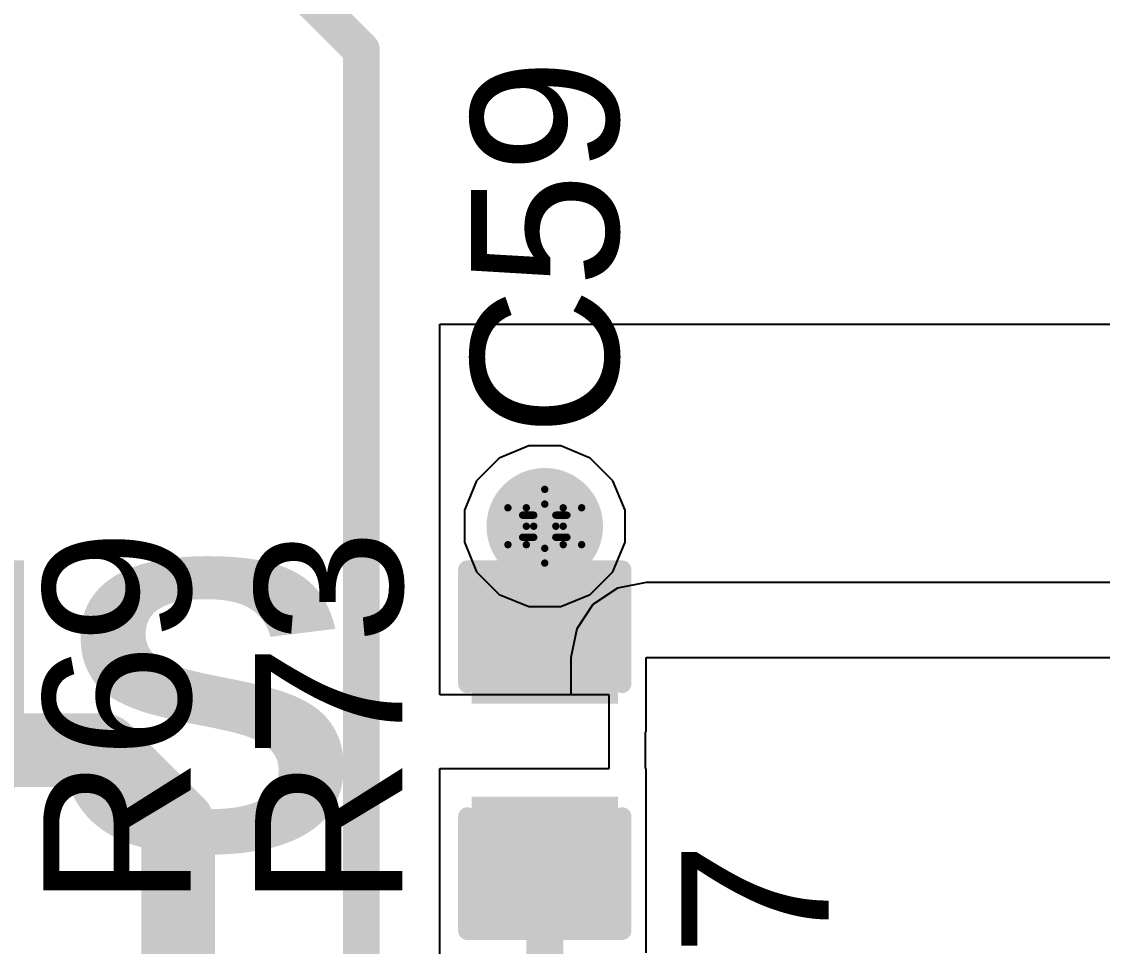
# Model space of a CAD drawing. Header units: inches. Extents: x -5 to 5328, y -4 to 5281.
# Drawn here: x 89.28 to 96.73, y 25 to 31.37 of the extents above; entities that cross this region are included whole.
import ezdxf

# ---------------------------------------------------------------- set-up
doc = ezdxf.new("R2010")
doc.units = ezdxf.units.IN
for name, color, linetype in [('Bottom Layer', 5, 'Continuous'), ('Bottom Solder', 6, 'Continuous'), ('Drill Drawing', 1, 'Continuous'), ('Layer 1', 16, 'Continuous'), ('Layer 2', 76, 'Continuous'), ('Top Layer', 1, 'Continuous'), ('Top Overlay', 2, 'Continuous'), ('Top Paste', 8, 'Continuous'), ('Top Solder', 216, 'Continuous'), ('Via Holes', 16, 'Continuous')]:
    doc.layers.add(name, color=color, linetype=linetype)
doc.styles.add('Arial', font='', dxfattribs={"height": 0.2})
doc.styles.add('Arial Black_Bold', font='', dxfattribs={"height": 0.2})
doc.styles.get('Arial').set_extended_font_data('Arial')
doc.styles.get('Arial Black_Bold').set_extended_font_data('Arial Black', bold=True)

# ---------------------------------------------------------------- blocks, each defined once
blk = doc.blocks.new('C___0603_152')
at = {"layer": 'Top Layer'}
for points in [[(-0.381, 0.4445), (-0.381, -0.4445), (-1.143, -0.4445), (-1.143, 0.4445)], [(1.143, 0.4445), (1.143, -0.4445), (0.381, -0.4445), (0.381, 0.4445)]]:
    blk.add_hatch(color=1, dxfattribs=at).paths.add_polyline_path(points)
at = {"layer": 'Top Paste'}
for points in [[(-0.381, 0.4445), (-0.381, -0.4445), (-1.143, -0.4445), (-1.143, 0.4445)], [(1.143, 0.4445), (1.143, -0.4445), (0.381, -0.4445), (0.381, 0.4445)]]:
    blk.add_hatch(color=8, dxfattribs=at).paths.add_polyline_path(points)
at = {"layer": 'Top Solder'}
for points in [[(-0.321, 0.5045), (-0.321, -0.5045), (-1.203, -0.5045), (-1.203, 0.5045)], [(1.203, 0.5045), (1.203, -0.5045), (0.321, -0.5045), (0.321, 0.5045)]]:
    blk.add_hatch(color=216, dxfattribs=at).paths.add_polyline_path(points)
at = {"layer": 'Top Overlay'}
for points in [[(-1.2446, -0.5334, 0.127, 0.127, 0), (-1.2446, 0.5334, 0.127, 0.127, 0)], [(-0.4572, 0.5334, 0.127, 0.127, 0), (-1.2446, 0.5334, 0.127, 0.127, 0)], [(1.2446, 0.5334, 0.127, 0.127, 0), (0.4572, 0.5334, 0.127, 0.127, 0)], [(1.2446, -0.5334, 0.127, 0.127, 0), (1.2446, 0.5334, 0.127, 0.127, 0)], [(-0.4572, -0.5334, 0.127, 0.127, 0), (-1.2446, -0.5334, 0.127, 0.127, 0)], [(1.2446, -0.5334, 0.127, 0.127, 0), (0.4572, -0.5334, 0.127, 0.127, 0)]]:
    blk.add_lwpolyline(points, format="xyseb", dxfattribs=at)
for points in [[(-1.2764, 0.5334, 0.0635, 0.0635, 1), (-1.2128, 0.5334, 0.0635, 0.0635, 1)], [(-1.2764, 0.5334, 0.0635, 0.0635, 1), (-1.2128, 0.5334, 0.0635, 0.0635, 1)], [(-0.4889, 0.5334, 0.0635, 0.0635, 1), (-0.4254, 0.5334, 0.0635, 0.0635, 1)], [(0.4254, 0.5334, 0.0635, 0.0635, 1), (0.4889, 0.5334, 0.0635, 0.0635, 1)], [(1.2128, 0.5334, 0.0635, 0.0635, 1), (1.2764, 0.5334, 0.0635, 0.0635, 1)], [(1.2128, 0.5334, 0.0635, 0.0635, 1), (1.2764, 0.5334, 0.0635, 0.0635, 1)], [(-1.2764, -0.5334, 0.0635, 0.0635, 1), (-1.2128, -0.5334, 0.0635, 0.0635, 1)], [(-1.2764, -0.5334, 0.0635, 0.0635, 1), (-1.2128, -0.5334, 0.0635, 0.0635, 1)], [(-0.4889, -0.5334, 0.0635, 0.0635, 1), (-0.4254, -0.5334, 0.0635, 0.0635, 1)], [(0.4254, -0.5334, 0.0635, 0.0635, 1), (0.4889, -0.5334, 0.0635, 0.0635, 1)], [(1.2128, -0.5334, 0.0635, 0.0635, 1), (1.2764, -0.5334, 0.0635, 0.0635, 1)], [(1.2128, -0.5334, 0.0635, 0.0635, 1), (1.2764, -0.5334, 0.0635, 0.0635, 1)]]:
    blk.add_lwpolyline(points, format="xyseb", close=True, dxfattribs=at)

msp = doc.modelspace()

# ---------------------------------------------------------------- hatches: boundary and pattern name
at = {"layer": 'Bottom Layer'}
h = msp.add_hatch(color=5, dxfattribs=at)
edge = h.paths.add_edge_path()
edge.add_arc((92.8864, 27.8962), 0.3, 0, 360)
at = {"layer": 'Bottom Solder'}
h = msp.add_hatch(color=6, dxfattribs=at)
edge = h.paths.add_edge_path()
edge.add_arc((92.8864, 27.8962), 0.4016, 0, 360)
at = {"layer": 'Layer 1'}
h = msp.add_hatch(color=16, dxfattribs=at)
edge = h.paths.add_edge_path()
edge.add_arc((92.8864, 27.8962), 0.3, 0, 360)
at = {"layer": 'Layer 2'}
h = msp.add_hatch(color=76, dxfattribs=at)
edge = h.paths.add_edge_path()
edge.add_arc((92.8864, 27.8962), 0.3, 0, 360)
at = {"layer": 'Top Layer'}
h = msp.add_hatch(color=1, dxfattribs=at)
edge = h.paths.add_edge_path()
edge.add_arc((92.8864, 27.8962), 0.3, 0, 360)
at = {"layer": 'Top Solder'}
h = msp.add_hatch(color=216, dxfattribs=at)
edge = h.paths.add_edge_path()
edge.add_arc((92.8864, 27.8962), 0.4016, 0, 360)
at = {"layer": 'Via Holes'}
h = msp.add_hatch(color=7, dxfattribs=at)
edge = h.paths.add_edge_path()
edge.add_arc((92.8864, 27.8962), 0.15, 0, 360)

# ---------------------------------------------------------------- linework, layer by layer
at = {"layer": 'Bottom Layer'}
for p, q in [((92.7762, 28.4502), (92.5726, 28.3658)), ((92.9966, 28.4502), (92.7762, 28.4502)), ((93.2002, 28.3658), (92.9966, 28.4502)), ((92.5726, 28.3658), (92.4167, 28.21)), ((93.356, 28.21), (93.2002, 28.3658)), ((92.4167, 28.21), (92.3324, 28.0063)), ((93.4404, 28.0063), (93.356, 28.21)), ((92.3324, 28.0063), (92.3324, 27.786)), ((93.4404, 27.786), (93.4404, 28.0063)), ((92.3324, 27.786), (92.4167, 27.5823)), ((93.356, 27.5823), (93.4404, 27.786)), ((92.4167, 27.5823), (92.5726, 27.4265)), ((93.2002, 27.4265), (93.356, 27.5823)), ((92.5726, 27.4265), (92.7762, 27.3422)), ((92.9966, 27.3422), (93.2002, 27.4265)), ((92.7762, 27.3422), (92.9966, 27.3422))]:
    msp.add_line(p, q, dxfattribs=at)
at = {"layer": 'Drill Drawing'}
for points in [[(92.7594, 28.0232, 0.0508, 0.0508, 0), (92.8864, 28.1502, 0.0508, 0.0508, 0)], [(92.8864, 28.1502, 0.0508, 0.0508, 0), (93.0134, 28.0232, 0.0508, 0.0508, 0)], [(92.6324, 28.0232, 0.0508, 0.0508, 0), (92.7594, 27.8962, 0.0508, 0.0508, 0)], [(92.6324, 28.0232, 0.0508, 0.0508, 0), (92.7594, 28.0232, 0.0508, 0.0508, 0)], [(92.8102, 27.9724, 0.0508, 0.0508, 0), (92.8864, 28.0486, 0.0508, 0.0508, 0)], [(92.8864, 28.0486, 0.0508, 0.0508, 0), (92.9626, 27.9724, 0.0508, 0.0508, 0)], [(93.0134, 28.0232, 0.0508, 0.0508, 0), (93.1404, 28.0232, 0.0508, 0.0508, 0)], [(93.0134, 27.8962, 0.0508, 0.0508, 0), (93.1404, 28.0232, 0.0508, 0.0508, 0)], [(92.734, 27.9724, 0.0508, 0.0508, 0), (92.8102, 27.8962, 0.0508, 0.0508, 0)], [(92.734, 27.9724, 0.0508, 0.0508, 0), (92.8102, 27.9724, 0.0508, 0.0508, 0)], [(92.9626, 27.9724, 0.0508, 0.0508, 0), (93.0388, 27.9724, 0.0508, 0.0508, 0)], [(92.9626, 27.8962, 0.0508, 0.0508, 0), (93.0388, 27.9724, 0.0508, 0.0508, 0)], [(92.6324, 27.7692, 0.0508, 0.0508, 0), (92.7594, 27.8962, 0.0508, 0.0508, 0)], [(92.734, 27.82, 0.0508, 0.0508, 0), (92.8102, 27.8962, 0.0508, 0.0508, 0)], [(92.9626, 27.8962, 0.0508, 0.0508, 0), (93.0388, 27.82, 0.0508, 0.0508, 0)], [(93.0134, 27.8962, 0.0508, 0.0508, 0), (93.1404, 27.7692, 0.0508, 0.0508, 0)], [(92.6324, 27.7692, 0.0508, 0.0508, 0), (92.7594, 27.7692, 0.0508, 0.0508, 0)], [(92.734, 27.82, 0.0508, 0.0508, 0), (92.8102, 27.82, 0.0508, 0.0508, 0)], [(92.7594, 27.7692, 0.0508, 0.0508, 0), (92.8864, 27.6422, 0.0508, 0.0508, 0)], [(92.8102, 27.82, 0.0508, 0.0508, 0), (92.8864, 27.7438, 0.0508, 0.0508, 0)], [(92.8864, 27.7438, 0.0508, 0.0508, 0), (92.9626, 27.82, 0.0508, 0.0508, 0)], [(92.8864, 27.6422, 0.0508, 0.0508, 0), (93.0134, 27.7692, 0.0508, 0.0508, 0)], [(92.9626, 27.82, 0.0508, 0.0508, 0), (93.0388, 27.82, 0.0508, 0.0508, 0)], [(93.0134, 27.7692, 0.0508, 0.0508, 0), (93.1404, 27.7692, 0.0508, 0.0508, 0)]]:
    msp.add_lwpolyline(points, format="xyseb", dxfattribs=at)
for points in [[(92.8737, 28.1502, 0.0254, 0.0254, 1), (92.8991, 28.1502, 0.0254, 0.0254, 1)], [(92.8737, 28.1502, 0.0254, 0.0254, 1), (92.8991, 28.1502, 0.0254, 0.0254, 1)], [(92.6197, 28.0232, 0.0254, 0.0254, 1), (92.6451, 28.0232, 0.0254, 0.0254, 1)], [(92.6197, 28.0232, 0.0254, 0.0254, 1), (92.6451, 28.0232, 0.0254, 0.0254, 1)], [(92.7467, 28.0232, 0.0254, 0.0254, 1), (92.7721, 28.0232, 0.0254, 0.0254, 1)], [(92.7467, 28.0232, 0.0254, 0.0254, 1), (92.7721, 28.0232, 0.0254, 0.0254, 1)], [(92.8737, 28.0486, 0.0254, 0.0254, 1), (92.8991, 28.0486, 0.0254, 0.0254, 1)], [(92.8737, 28.0486, 0.0254, 0.0254, 1), (92.8991, 28.0486, 0.0254, 0.0254, 1)], [(93.0007, 28.0232, 0.0254, 0.0254, 1), (93.0261, 28.0232, 0.0254, 0.0254, 1)], [(93.0007, 28.0232, 0.0254, 0.0254, 1), (93.0261, 28.0232, 0.0254, 0.0254, 1)], [(93.1277, 28.0232, 0.0254, 0.0254, 1), (93.1531, 28.0232, 0.0254, 0.0254, 1)], [(93.1277, 28.0232, 0.0254, 0.0254, 1), (93.1531, 28.0232, 0.0254, 0.0254, 1)], [(92.7213, 27.9724, 0.0254, 0.0254, 1), (92.7467, 27.9724, 0.0254, 0.0254, 1)], [(92.7213, 27.9724, 0.0254, 0.0254, 1), (92.7467, 27.9724, 0.0254, 0.0254, 1)], [(92.7975, 27.9724, 0.0254, 0.0254, 1), (92.8229, 27.9724, 0.0254, 0.0254, 1)], [(92.7975, 27.9724, 0.0254, 0.0254, 1), (92.8229, 27.9724, 0.0254, 0.0254, 1)], [(92.9499, 27.9724, 0.0254, 0.0254, 1), (92.9753, 27.9724, 0.0254, 0.0254, 1)], [(92.9499, 27.9724, 0.0254, 0.0254, 1), (92.9753, 27.9724, 0.0254, 0.0254, 1)], [(93.0261, 27.9724, 0.0254, 0.0254, 1), (93.0515, 27.9724, 0.0254, 0.0254, 1)], [(93.0261, 27.9724, 0.0254, 0.0254, 1), (93.0515, 27.9724, 0.0254, 0.0254, 1)], [(92.7467, 27.8962, 0.0254, 0.0254, 1), (92.7721, 27.8962, 0.0254, 0.0254, 1)], [(92.7467, 27.8962, 0.0254, 0.0254, 1), (92.7721, 27.8962, 0.0254, 0.0254, 1)], [(92.7975, 27.8962, 0.0254, 0.0254, 1), (92.8229, 27.8962, 0.0254, 0.0254, 1)], [(92.7975, 27.8962, 0.0254, 0.0254, 1), (92.8229, 27.8962, 0.0254, 0.0254, 1)], [(92.9499, 27.8962, 0.0254, 0.0254, 1), (92.9753, 27.8962, 0.0254, 0.0254, 1)], [(92.9499, 27.8962, 0.0254, 0.0254, 1), (92.9753, 27.8962, 0.0254, 0.0254, 1)], [(93.0007, 27.8962, 0.0254, 0.0254, 1), (93.0261, 27.8962, 0.0254, 0.0254, 1)], [(93.0007, 27.8962, 0.0254, 0.0254, 1), (93.0261, 27.8962, 0.0254, 0.0254, 1)], [(92.6197, 27.7692, 0.0254, 0.0254, 1), (92.6451, 27.7692, 0.0254, 0.0254, 1)], [(92.6197, 27.7692, 0.0254, 0.0254, 1), (92.6451, 27.7692, 0.0254, 0.0254, 1)], [(92.7213, 27.82, 0.0254, 0.0254, 1), (92.7467, 27.82, 0.0254, 0.0254, 1)], [(92.7213, 27.82, 0.0254, 0.0254, 1), (92.7467, 27.82, 0.0254, 0.0254, 1)], [(92.7467, 27.7692, 0.0254, 0.0254, 1), (92.7721, 27.7692, 0.0254, 0.0254, 1)], [(92.7467, 27.7692, 0.0254, 0.0254, 1), (92.7721, 27.7692, 0.0254, 0.0254, 1)], [(92.7975, 27.82, 0.0254, 0.0254, 1), (92.8229, 27.82, 0.0254, 0.0254, 1)], [(92.7975, 27.82, 0.0254, 0.0254, 1), (92.8229, 27.82, 0.0254, 0.0254, 1)], [(92.9499, 27.82, 0.0254, 0.0254, 1), (92.9753, 27.82, 0.0254, 0.0254, 1)], [(92.9499, 27.82, 0.0254, 0.0254, 1), (92.9753, 27.82, 0.0254, 0.0254, 1)], [(93.0007, 27.7692, 0.0254, 0.0254, 1), (93.0261, 27.7692, 0.0254, 0.0254, 1)], [(93.0007, 27.7692, 0.0254, 0.0254, 1), (93.0261, 27.7692, 0.0254, 0.0254, 1)], [(93.0261, 27.82, 0.0254, 0.0254, 1), (93.0515, 27.82, 0.0254, 0.0254, 1)], [(93.0261, 27.82, 0.0254, 0.0254, 1), (93.0515, 27.82, 0.0254, 0.0254, 1)], [(93.1277, 27.7692, 0.0254, 0.0254, 1), (93.1531, 27.7692, 0.0254, 0.0254, 1)], [(93.1277, 27.7692, 0.0254, 0.0254, 1), (93.1531, 27.7692, 0.0254, 0.0254, 1)], [(92.8737, 27.7438, 0.0254, 0.0254, 1), (92.8991, 27.7438, 0.0254, 0.0254, 1)], [(92.8737, 27.7438, 0.0254, 0.0254, 1), (92.8991, 27.7438, 0.0254, 0.0254, 1)], [(92.8737, 27.6422, 0.0254, 0.0254, 1), (92.8991, 27.6422, 0.0254, 0.0254, 1)], [(92.8737, 27.6422, 0.0254, 0.0254, 1), (92.8991, 27.6422, 0.0254, 0.0254, 1)]]:
    msp.add_lwpolyline(points, format="xyseb", close=True, dxfattribs=at)
at = {"layer": 'Layer 2'}
for p, q in [((92.7762, 28.4502), (92.5726, 28.3658)), ((92.9966, 28.4502), (92.7762, 28.4502)), ((93.2002, 28.3658), (92.9966, 28.4502)), ((92.5726, 28.3658), (92.4167, 28.21)), ((93.356, 28.21), (93.2002, 28.3658)), ((92.4167, 28.21), (92.3324, 28.0063)), ((93.4404, 28.0063), (93.356, 28.21)), ((92.3324, 28.0063), (92.3324, 27.786)), ((93.4404, 27.786), (93.4404, 28.0063)), ((92.3324, 27.786), (92.4167, 27.5823)), ((93.356, 27.5823), (93.4404, 27.786)), ((92.4167, 27.5823), (92.5726, 27.4265)), ((93.2002, 27.4265), (93.356, 27.5823)), ((92.5726, 27.4265), (92.7762, 27.3422)), ((92.9966, 27.3422), (93.2002, 27.4265)), ((92.7762, 27.3422), (92.9966, 27.3422))]:
    msp.add_line(p, q, dxfattribs=at)
at = {"layer": 'Top Layer'}
for p, q in [((92.1627, 26.7333), (92.1627, 29.29)), ((92.1627, 29.29), (111.793, 29.29)), ((92.1627, 26.7333), (92.1627, 29.29)), ((92.1627, 29.29), (111.7212, 29.29)), ((93.5849, 27.5088), (93.3867, 27.4693)), ((110.0117, 27.5088), (93.5849, 27.5088)), ((93.3867, 27.4693), (93.2187, 27.3571)), ((93.2187, 27.3571), (93.1064, 27.189)), ((93.1064, 27.189), (93.067, 26.9908)), ((93.067, 26.9908), (93.067, 26.7333)), ((93.5849, 26.4793), (93.5849, 26.9908)), ((93.5849, 26.9908), (110.0117, 26.9908)), ((93.3309, 26.7333), (92.1627, 26.7333)), ((93.067, 26.7333), (92.1627, 26.7333)), ((93.3309, 26.2253), (93.3309, 26.7333)), ((93.5811, 26.2253), (93.5811, 26.4793)), ((93.5811, 26.4793), (93.5849, 26.4793)), ((92.1627, 22.0986), (92.1627, 26.2253)), ((92.1627, 26.2253), (93.3309, 26.2253)), ((93.5849, 26.2253), (93.5811, 26.2253)), ((93.5849, 24.9553), (93.5849, 26.2253))]:
    msp.add_line(p, q, dxfattribs=at)
for points in [[(91.2179, 31.5835, 0.254, 0.254, 0), (91.6227, 31.1787, 0.254, 0.254, 0)], [(91.6227, 24.367, 0.254, 0.254, 0), (91.6227, 31.1787, 0.254, 0.254, 0)], [(92.8864, 27.1143, 0.381, 0.381, 0), (92.8864, 27.8962, 0.381, 0.381, 0)], [(88.3458, 26.3523, 0.508, 0.508, 0), (89.8459, 26.3523, 0.508, 0.508, 0)], [(89.8459, 26.3523, 0.508, 0.508, 0), (90.3593, 25.8389, 0.508, 0.508, 0)], [(90.3593, 24.4053, 0.508, 0.508, 0), (90.3593, 25.8389, 0.508, 0.508, 0)], [(92.8865, 24.3672, 0.254, 0.254, 0), (92.8865, 25.5902, 0.254, 0.254, 0)]]:
    msp.add_lwpolyline(points, format="xyseb", dxfattribs=at)
for points in [[(91.5592, 31.1787, 0.127, 0.127, 1), (91.6862, 31.1787, 0.127, 0.127, 1)], [(91.5592, 31.1787, 0.127, 0.127, 1), (91.6862, 31.1787, 0.127, 0.127, 1)], [(92.7911, 27.8962, 0.1905, 0.1905, 1), (92.9816, 27.8962, 0.1905, 0.1905, 1)], [(92.7911, 27.1143, 0.1905, 0.1905, 1), (92.9816, 27.1143, 0.1905, 0.1905, 1)], [(89.7189, 26.3523, 0.254, 0.254, 1), (89.9729, 26.3523, 0.254, 0.254, 1)], [(89.7189, 26.3523, 0.254, 0.254, 1), (89.9729, 26.3523, 0.254, 0.254, 1)], [(90.2323, 25.8389, 0.254, 0.254, 1), (90.4863, 25.8389, 0.254, 0.254, 1)], [(90.2323, 25.8389, 0.254, 0.254, 1), (90.4863, 25.8389, 0.254, 0.254, 1)], [(92.823, 25.5902, 0.127, 0.127, 1), (92.95, 25.5902, 0.127, 0.127, 1)]]:
    msp.add_lwpolyline(points, format="xyseb", close=True, dxfattribs=at)

# ---------------------------------------------------------------- block references
at = {"rotation": 270}
msp.add_blockref('C___0603_152', (92.8864, 26.3523), dxfattribs=at)

# ---------------------------------------------------------------- texts
at = {"layer": 'Top Overlay'}
for s, height, rotation, style, p in [('C59', 1.016, 90, 'Arial', (93.3941, 28.5162)), ('R69', 1.016, 90, 'Arial', (90.4458, 25.2707)), ('R73', 1.016, 90, 'Arial', (91.9058, 25.2707)), ('STATUS', 2, 360, 'Arial Black_Bold', (78.8347, 25.6601)), ('R77', 1.016, 90, 'Arial', (94.8434, 23.1182))]:
    msp.add_text(s, height=height, rotation=rotation, dxfattribs=dict(at, style=style)).set_placement(p)

doc.saveas('drawing.dxf')
